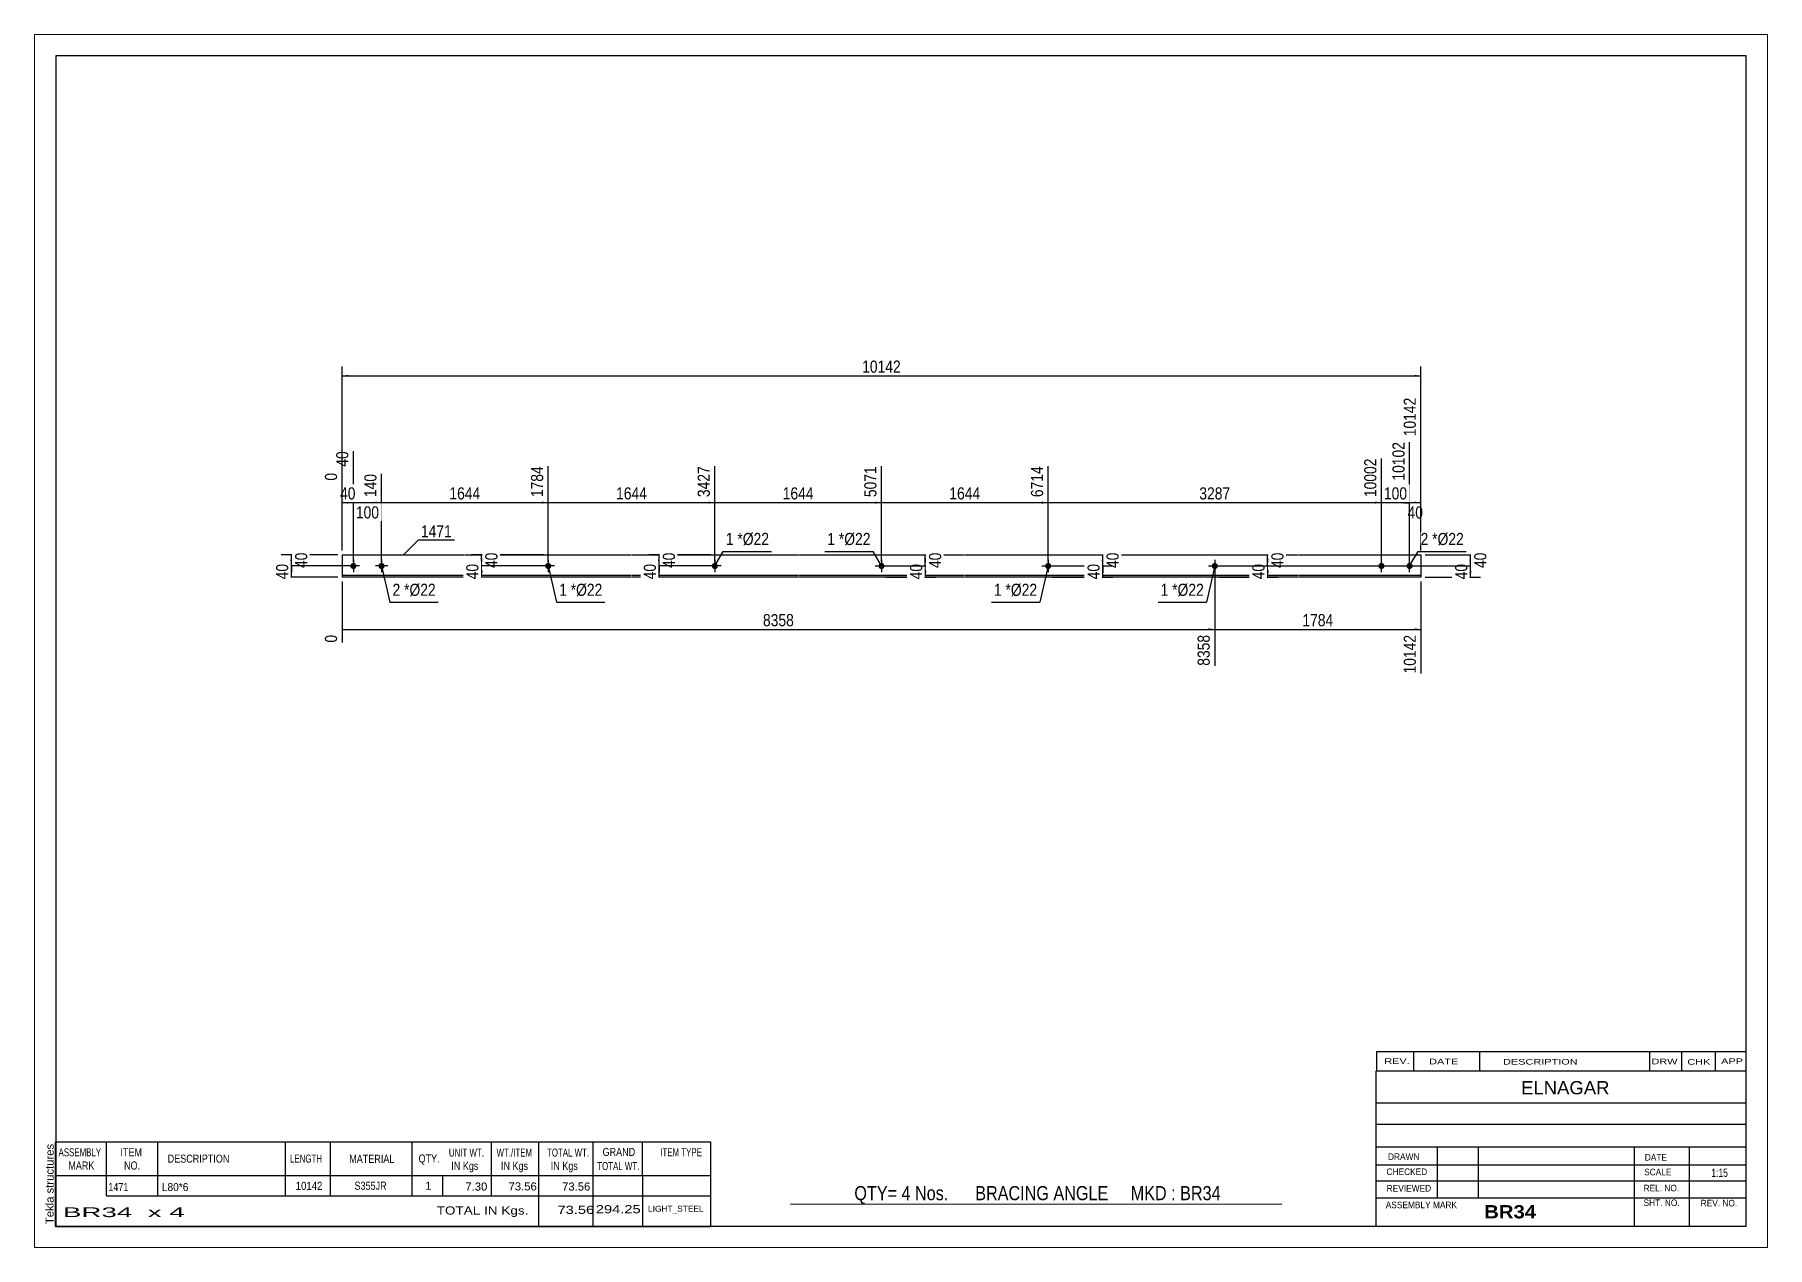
# Paper-space layout 'Layout1' of a CAD drawing. Header units: millimetres. Extents: x 0 to 410, y 0 to 287.
# The model-space entities are those that its viewports show. They can reach past a viewport. Long polylines and large blocks are cut down to what shows.
import ezdxf

# ---------------------------------------------------------------- set-up
doc = ezdxf.new("R2010")
doc.units = ezdxf.units.MM
doc.layers.add('Viewport layer', color=7, linetype='Continuous', plot=False)
doc.styles.add('Arial', font='ARIAL.TTF', dxfattribs={"height": 0.2})
doc.styles.add('Arial Bold', font='ARIALBD.TTF', dxfattribs={"height": 0.2})
doc.styles.add('Arial Narrow', font='ARIALN.TTF', dxfattribs={"height": 0.2})

# ---------------------------------------------------------------- blocks, each defined once
blk = doc.blocks.new('Unknown-629093840-1909')
at = {"color": 5, "linetype": 'Continuous'}
for p, q in [((332.25, 120.75), (-67.75, 120.75)), ((-67.75, 120.75), (-67.75, -156.25)), ((332.25, -156.25), (332.25, 120.75)), ((-67.75, -156.25), (332.25, -156.25))]:
    blk.add_line(p, q, dxfattribs=at)
at = {"color": 174, "linetype": 'Continuous', "style": 'Arial'}
blk.add_text('Tekla structures', height=1.9102, rotation=90, dxfattribs=at).set_placement((-68.25, -155.75))
blk = doc.blocks.new('Bolt-629093840-1280 - 1228')
at = {"linetype": 'Continuous'}
blk.add_hatch(color=3, dxfattribs=at).paths.add_polyline_path([(88.2, -0.73, -1), (88.2, 0.73, -1)])
at = {"color": 3, "linetype": 'Continuous'}
for p, q in [((89.67, 0), (86.73, 0)), ((88.2, 1.47), (88.2, -1.47))]:
    blk.add_line(p, q, dxfattribs=at)
blk = doc.blocks.new('Bolt-629093840-1279 - 1228')
at = {"linetype": 'Continuous'}
blk.add_hatch(color=3, dxfattribs=at).paths.add_polyline_path([(48.77, -0.73, -1), (48.77, 0.73, -1)])
at = {"color": 3, "linetype": 'Continuous'}
for p, q in [((50.23, 0), (47.3, 0)), ((48.77, 1.47), (48.77, -1.47))]:
    blk.add_line(p, q, dxfattribs=at)
blk = doc.blocks.new('Part-629093840-1275 - 1228')
at = {"color": 2, "linetype": 'Continuous'}
for p, q in [((0, 2.67), (0, -2.67)), ((0, 2.67), (29, 2.67)), ((29.1, 2.67), (68.43, 2.67)), ((68.53, 2.67), (107.87, 2.67)), ((107.97, 2.67), (147.3, 2.67)), ((147.4, 2.67), (186.73, 2.67)), ((186.83, 2.67), (226.17, 2.67)), ((226.27, 2.67), (255.27, 2.67)), ((255.27, 2.67), (255.27, -2.67)), ((29, -2.27), (0, -2.27)), ((29, -2.67), (0, -2.67)), ((68.43, -2.27), (29.1, -2.27)), ((68.43, -2.67), (29.1, -2.67)), ((107.87, -2.27), (68.53, -2.27)), ((107.87, -2.67), (68.53, -2.67)), ((147.3, -2.27), (107.97, -2.27)), ((147.3, -2.67), (107.97, -2.67)), ((186.73, -2.27), (147.4, -2.27)), ((186.73, -2.67), (147.4, -2.67)), ((226.17, -2.27), (186.83, -2.27)), ((226.17, -2.67), (186.83, -2.67)), ((255.27, -2.27), (226.27, -2.27)), ((255.27, -2.67), (226.27, -2.67))]:
    blk.add_line(p, q, dxfattribs=at)
blk = doc.blocks.new('Bolt-629093840-1276 - 1228')
at = {"linetype": 'Continuous'}
for points in [[(2.67, -0.73, -1), (2.67, 0.73, -1)], [(9.33, -0.73, -1), (9.33, 0.73, -1)]]:
    blk.add_hatch(color=3, dxfattribs=at).paths.add_polyline_path(points)
at = {"color": 3, "linetype": 'Continuous'}
for p, q in [((4.13, 0), (1.2, 0)), ((2.67, 1.47), (2.67, -1.47)), ((10.8, 0), (7.87, 0)), ((9.33, 1.47), (9.33, -1.47))]:
    blk.add_line(p, q, dxfattribs=at)
blk = doc.blocks.new('Bolt-629093840-1277 - 1228')
at = {"linetype": 'Continuous'}
for points in [[(245.93, 0.73, -1), (245.93, -0.73, -1)], [(252.6, 0.73, -1), (252.6, -0.73, -1)]]:
    blk.add_hatch(color=3, dxfattribs=at).paths.add_polyline_path(points)
at = {"color": 3, "linetype": 'Continuous'}
for p, q in [((244.47, 0), (247.4, 0)), ((245.93, -1.47), (245.93, 1.47)), ((251.13, 0), (254.07, 0)), ((252.6, -1.47), (252.6, 1.47))]:
    blk.add_line(p, q, dxfattribs=at)
blk = doc.blocks.new('Bolt-629093840-1278 - 1228')
at = {"linetype": 'Continuous'}
blk.add_hatch(color=3, dxfattribs=at).paths.add_polyline_path([(127.63, 0.73, -1), (127.63, -0.73, -1)])
at = {"color": 3, "linetype": 'Continuous'}
for p, q in [((126.17, 0), (129.1, 0)), ((127.63, 1.47), (127.63, -1.47))]:
    blk.add_line(p, q, dxfattribs=at)
blk = doc.blocks.new('Bolt-629093840-1281 - 1228')
at = {"linetype": 'Continuous'}
blk.add_hatch(color=3, dxfattribs=at).paths.add_polyline_path([(167.07, 0.73, -1), (167.07, -0.73, -1)])
at = {"color": 3, "linetype": 'Continuous'}
for p, q in [((165.6, 0), (168.53, 0)), ((167.07, 1.47), (167.07, -1.47))]:
    blk.add_line(p, q, dxfattribs=at)
blk = doc.blocks.new('Bolt-629093840-1282 - 1228')
at = {"linetype": 'Continuous'}
blk.add_hatch(color=3, dxfattribs=at).paths.add_polyline_path([(206.5, 0.73, -1), (206.5, -0.73, -1)])
at = {"color": 3, "linetype": 'Continuous'}
for p, q in [((206.5, 1.47), (206.5, -1.47)), ((205.03, 0), (207.97, 0))]:
    blk.add_line(p, q, dxfattribs=at)
blk = doc.blocks.new('StraightDimension-629093840-1344 - 1228')
at = {"linetype": 'Continuous'}
for points in [[(218.75, -1.5), (219, 0), (219.25, -1.5)], [(219.25, -1.17), (219, -2.67), (218.75, -1.17)]]:
    blk.add_hatch(color=7, dxfattribs=at).paths.add_polyline_path(points)
at = {"color": 7, "linetype": 'Continuous'}
for p, q in [((207.5, 0), (221.4, 0)), ((207.5, -2.67), (221.4, -2.67)), ((219, -2.67), (219, 0))]:
    blk.add_line(p, q, dxfattribs=at)
at = {"color": 0}
blk.add_wipeout([(218.85, 1.09), (214.65, 1.09), (214.65, -3.76), (218.85, -3.76)], dxfattribs=at)
at = {"color": 3, "style": 'Arial Narrow'}
blk.add_text('40', height=2.863, rotation=90.0002, dxfattribs=at).set_placement((218.25, -3.16))
blk = doc.blocks.new('StraightDimension-629093840-1392 - 1228')
at = {"linetype": 'Continuous'}
for points in [[(266.75, -1.5), (267, 0), (267.25, -1.5)], [(267.25, -1.17), (267, -2.67), (266.75, -1.17)]]:
    blk.add_hatch(color=7, dxfattribs=at).paths.add_polyline_path(points)
at = {"color": 7, "linetype": 'Continuous'}
for p, q in [((207.5, 0), (269.4, 0)), ((256.27, -2.67), (269.4, -2.67)), ((267, -2.67), (267, 0))]:
    blk.add_line(p, q, dxfattribs=at)
at = {"color": 0}
blk.add_wipeout([(266.85, 1.09), (262.65, 1.09), (262.65, -3.76), (266.85, -3.76)], dxfattribs=at)
at = {"color": 3, "style": 'Arial Narrow'}
blk.add_text('40', height=2.863, rotation=90.0002, dxfattribs=at).set_placement((266.25, -3.16))
blk = doc.blocks.new('StraightDimension-629093840-1334 - 1228')
at = {"linetype": 'Continuous'}
blk.add_hatch(color=7, dxfattribs=at).paths.add_polyline_path([(205, -14.75), (206.5, -15), (205, -15.25)])
at = {"color": 7, "linetype": 'Continuous'}
for p, q in [((0, -3.67), (0, -18.13)), ((206.5, -1), (206.5, -23.61)), ((0, -15), (206.5, -15))]:
    blk.add_line(p, q, dxfattribs=at)
at = {"color": 0}
blk.add_wipeout([(107.51, -14.85), (107.51, -10.65), (98.99, -10.65), (98.99, -14.85)], dxfattribs=at)
at = {"color": 0, "linetype": 'Continuous'}
for points in [[(-0.6, -15.7), (-4.8, -15.7), (-4.8, -18.73), (-0.6, -18.73)], [(205.9, -15.7), (201.7, -15.7), (201.7, -24.21), (205.9, -24.21)]]:
    blk.add_wipeout(points, dxfattribs=at)
at = {"color": 3, "style": 'Arial Narrow'}
blk.add_text('8358', height=2.863, dxfattribs=at).set_placement((99.59, -14.25))
at = {"color": 3, "linetype": 'Continuous', "style": 'Arial Narrow'}
for s, height, p in [('0', 2.86, (-1.2, -18.13)), ('8358', 2.863, (205.3, -23.61))]:
    blk.add_text(s, height=height, rotation=90.0002, dxfattribs=at).set_placement(p)
blk = doc.blocks.new('StraightDimension-629093840-1351 - 1228')
at = {"linetype": 'Continuous'}
for points in [[(179.75, 1.17), (180, 2.67), (180.25, 1.17)], [(180.25, 1.5), (180, 0), (179.75, 1.5)]]:
    blk.add_hatch(color=7, dxfattribs=at).paths.add_polyline_path(points)
at = {"color": 7, "linetype": 'Continuous'}
for p, q in [((168.07, 2.67), (182.25, 2.67)), ((168.07, 0), (182.25, 0)), ((180, 0), (180, 2.67))]:
    blk.add_line(p, q, dxfattribs=at)
at = {"color": 0}
blk.add_wipeout([(184.35, 3.76), (180.15, 3.76), (180.15, -1.09), (184.35, -1.09)], dxfattribs=at)
at = {"color": 3, "style": 'Arial Narrow'}
blk.add_text('40', height=2.863, rotation=90.0002, dxfattribs=at).set_placement((183.75, -0.49))
blk = doc.blocks.new('StraightDimension-629093840-1352 - 1228')
at = {"linetype": 'Continuous'}
for points in [[(179.75, -1.5), (180, 0), (180.25, -1.5)], [(180.25, -1.17), (180, -2.67), (179.75, -1.17)]]:
    blk.add_hatch(color=7, dxfattribs=at).paths.add_polyline_path(points)
at = {"color": 7, "linetype": 'Continuous'}
for p, q in [((168.07, 0), (182.4, 0)), ((180, -2.67), (180, 0)), ((168.07, -2.67), (182.4, -2.67))]:
    blk.add_line(p, q, dxfattribs=at)
at = {"color": 0}
blk.add_wipeout([(179.85, 1.09), (175.65, 1.09), (175.65, -3.76), (179.85, -3.76)], dxfattribs=at)
at = {"color": 3, "style": 'Arial Narrow'}
blk.add_text('40', height=2.863, rotation=90.0002, dxfattribs=at).set_placement((179.25, -3.16))
blk = doc.blocks.new('StraightDimension-629093840-1360 - 1228')
at = {"linetype": 'Continuous'}
for points in [[(137.75, -1.5), (138, 0), (138.25, -1.5)], [(138.25, -1.17), (138, -2.67), (137.75, -1.17)]]:
    blk.add_hatch(color=7, dxfattribs=at).paths.add_polyline_path(points)
at = {"color": 7, "linetype": 'Continuous'}
for p, q in [((128.63, 0), (140.4, 0)), ((138, -2.67), (138, 0)), ((128.63, -2.67), (140.4, -2.67))]:
    blk.add_line(p, q, dxfattribs=at)
at = {"color": 0}
blk.add_wipeout([(137.85, 1.09), (133.65, 1.09), (133.65, -3.76), (137.85, -3.76)], dxfattribs=at)
at = {"color": 3, "style": 'Arial Narrow'}
blk.add_text('40', height=2.863, rotation=90.0002, dxfattribs=at).set_placement((137.25, -3.16))
blk = doc.blocks.new('StraightDimension-629093840-1296 - 1228')
at = {"linetype": 'Continuous'}
blk.add_hatch(color=7, dxfattribs=at).paths.add_polyline_path([(253.77, 15.25), (255.27, 15), (253.77, 14.75)])
at = {"color": 7, "linetype": 'Continuous'}
for p, q in [((255.27, 3.67), (255.27, 39.84)), ((252.6, 1), (252.6, 29.34)), ((252.6, 15), (255.27, 15))]:
    blk.add_line(p, q, dxfattribs=at)
at = {"color": 0, "linetype": 'Continuous'}
blk.add_wipeout([(254.67, 40.44), (250.47, 40.44), (250.47, 30.1), (254.67, 30.1)], dxfattribs=at)
at = {"color": 0}
blk.add_wipeout([(256.36, 10.65), (256.36, 14.85), (251.51, 14.85), (251.51, 10.65)], dxfattribs=at)
at = {"color": 3, "linetype": 'Continuous', "style": 'Arial Narrow'}
blk.add_text('10142', height=2.863, rotation=90.0002, dxfattribs=at).set_placement((254.07, 30.7))
at = {"color": 3, "style": 'Arial Narrow'}
blk.add_text('40', height=2.863, dxfattribs=at).set_placement((252.11, 11.25))
blk = doc.blocks.new('StraightDimension-629093840-1297 - 1228')
at = {"linetype": 'Continuous'}
blk.add_hatch(color=7, dxfattribs=at).paths.add_polyline_path([(251.1, 15.25), (252.6, 15), (251.1, 14.75)])
at = {"color": 7, "linetype": 'Continuous'}
for p, q in [((252.6, 1), (252.6, 29.34)), ((245.93, 1), (245.93, 25.44)), ((245.93, 15), (252.6, 15))]:
    blk.add_line(p, q, dxfattribs=at)
at = {"color": 0}
blk.add_wipeout([(252.61, 15.15), (252.61, 19.35), (245.92, 19.35), (245.92, 15.15)], dxfattribs=at)
at = {"color": 0, "linetype": 'Continuous'}
blk.add_wipeout([(252, 29.94), (247.8, 29.94), (247.8, 19.6), (252, 19.6)], dxfattribs=at)
at = {"color": 3, "linetype": 'Continuous', "style": 'Arial Narrow'}
blk.add_text('10102', height=2.863, rotation=90.0002, dxfattribs=at).set_placement((251.4, 20.2))
at = {"color": 3, "style": 'Arial Narrow'}
blk.add_text('100', height=2.863, dxfattribs=at).set_placement((246.52, 15.75))
blk = doc.blocks.new('StraightDimension-629093840-1298 - 1228')
at = {"linetype": 'Continuous'}
blk.add_hatch(color=7, dxfattribs=at).paths.add_polyline_path([(244.43, 15.25), (245.93, 15), (244.43, 14.75)])
at = {"color": 7, "linetype": 'Continuous'}
for p, q in [((245.93, 1), (245.93, 25.44)), ((167.07, 1), (167.07, 23.61)), ((167.07, 15), (245.93, 15))]:
    blk.add_line(p, q, dxfattribs=at)
at = {"color": 0, "linetype": 'Continuous'}
blk.add_wipeout([(245.33, 26.04), (241.13, 26.04), (241.13, 15.7), (245.33, 15.7)], dxfattribs=at)
at = {"color": 0}
blk.add_wipeout([(210.76, 15.15), (210.76, 19.35), (202.24, 19.35), (202.24, 15.15)], dxfattribs=at)
at = {"color": 3, "linetype": 'Continuous', "style": 'Arial Narrow'}
blk.add_text('10002', height=2.863, rotation=90.0002, dxfattribs=at).set_placement((244.73, 16.3))
at = {"color": 3, "style": 'Arial Narrow'}
blk.add_text('3287', height=2.863, dxfattribs=at).set_placement((202.84, 15.75))
blk = doc.blocks.new('StraightDimension-629093840-1299 - 1228')
at = {"linetype": 'Continuous'}
blk.add_hatch(color=7, dxfattribs=at).paths.add_polyline_path([(165.57, 15.25), (167.07, 15), (165.57, 14.75)])
at = {"color": 7, "linetype": 'Continuous'}
for p, q in [((127.63, 1), (127.63, 23.61)), ((167.07, 1), (167.07, 23.61)), ((127.63, 15), (167.07, 15))]:
    blk.add_line(p, q, dxfattribs=at)
at = {"color": 0, "linetype": 'Continuous'}
blk.add_wipeout([(166.47, 24.21), (162.27, 24.21), (162.27, 15.7), (166.47, 15.7)], dxfattribs=at)
at = {"color": 0}
blk.add_wipeout([(151.61, 15.15), (151.61, 19.35), (143.09, 19.35), (143.09, 15.15)], dxfattribs=at)
at = {"color": 3, "linetype": 'Continuous', "style": 'Arial Narrow'}
blk.add_text('6714', height=2.863, rotation=90.0002, dxfattribs=at).set_placement((165.87, 16.3))
at = {"color": 3, "style": 'Arial Narrow'}
blk.add_text('1644', height=2.863, dxfattribs=at).set_placement((143.69, 15.75))
blk = doc.blocks.new('StraightDimension-629093840-1300 - 1228')
at = {"linetype": 'Continuous'}
blk.add_hatch(color=7, dxfattribs=at).paths.add_polyline_path([(126.13, 15.25), (127.63, 15), (126.13, 14.75)])
at = {"color": 7, "linetype": 'Continuous'}
for p, q in [((88.2, 1), (88.2, 23.61)), ((127.63, 1), (127.63, 23.61)), ((88.2, 15), (127.63, 15))]:
    blk.add_line(p, q, dxfattribs=at)
at = {"color": 0, "linetype": 'Continuous'}
blk.add_wipeout([(127.03, 24.21), (122.83, 24.21), (122.83, 15.7), (127.03, 15.7)], dxfattribs=at)
at = {"color": 0}
blk.add_wipeout([(112.17, 15.15), (112.17, 19.35), (103.66, 19.35), (103.66, 15.15)], dxfattribs=at)
at = {"color": 3, "linetype": 'Continuous', "style": 'Arial Narrow'}
blk.add_text('5071', height=2.863, rotation=90.0002, dxfattribs=at).set_placement((126.43, 16.3))
at = {"color": 3, "style": 'Arial Narrow'}
blk.add_text('1644', height=2.863, dxfattribs=at).set_placement((104.26, 15.75))
blk = doc.blocks.new('StraightDimension-629093840-1301 - 1228')
at = {"linetype": 'Continuous'}
blk.add_hatch(color=7, dxfattribs=at).paths.add_polyline_path([(86.7, 15.25), (88.2, 15), (86.7, 14.75)])
at = {"color": 7, "linetype": 'Continuous'}
for p, q in [((48.77, 1), (48.77, 23.61)), ((88.2, 1), (88.2, 23.61)), ((48.77, 15), (88.2, 15))]:
    blk.add_line(p, q, dxfattribs=at)
at = {"color": 0, "linetype": 'Continuous'}
blk.add_wipeout([(87.6, 24.21), (83.4, 24.21), (83.4, 15.7), (87.6, 15.7)], dxfattribs=at)
at = {"color": 0}
blk.add_wipeout([(72.74, 15.15), (72.74, 19.35), (64.23, 19.35), (64.23, 15.15)], dxfattribs=at)
at = {"color": 3, "linetype": 'Continuous', "style": 'Arial Narrow'}
blk.add_text('3427', height=2.863, rotation=90.0002, dxfattribs=at).set_placement((87, 16.3))
at = {"color": 3, "style": 'Arial Narrow'}
blk.add_text('1644', height=2.863, dxfattribs=at).set_placement((64.83, 15.75))
blk = doc.blocks.new('StraightDimension-629093840-1302 - 1228')
at = {"linetype": 'Continuous'}
blk.add_hatch(color=7, dxfattribs=at).paths.add_polyline_path([(47.27, 15.25), (48.77, 15), (47.27, 14.75)])
at = {"color": 7, "linetype": 'Continuous'}
for p, q in [((9.33, 1), (9.33, 21.78)), ((48.77, 1), (48.77, 23.61)), ((9.33, 15), (48.77, 15))]:
    blk.add_line(p, q, dxfattribs=at)
at = {"color": 0, "linetype": 'Continuous'}
blk.add_wipeout([(48.17, 24.21), (43.97, 24.21), (43.97, 15.7), (48.17, 15.7)], dxfattribs=at)
at = {"color": 0}
blk.add_wipeout([(33.31, 15.15), (33.31, 19.35), (24.79, 19.35), (24.79, 15.15)], dxfattribs=at)
at = {"color": 3, "linetype": 'Continuous', "style": 'Arial Narrow'}
blk.add_text('1784', height=2.863, rotation=90.0002, dxfattribs=at).set_placement((47.57, 16.3))
at = {"color": 3, "style": 'Arial Narrow'}
blk.add_text('1644', height=2.863, dxfattribs=at).set_placement((25.39, 15.75))
blk = doc.blocks.new('StraightDimension-629093840-1367 - 1228')
at = {"linetype": 'Continuous'}
for points in [[(74.75, 1.17), (75, 2.67), (75.25, 1.17)], [(75.25, 1.5), (75, 0), (74.75, 1.5)]]:
    blk.add_hatch(color=7, dxfattribs=at).paths.add_polyline_path(points)
at = {"color": 7, "linetype": 'Continuous'}
for p, q in [((87.2, 2.67), (72.6, 2.67)), ((87.2, 0), (72.6, 0)), ((75, 0), (75, 2.67))]:
    blk.add_line(p, q, dxfattribs=at)
at = {"color": 0}
blk.add_wipeout([(79.35, 3.76), (75.15, 3.76), (75.15, -1.09), (79.35, -1.09)], dxfattribs=at)
at = {"color": 3, "style": 'Arial Narrow'}
blk.add_text('40', height=2.863, rotation=90.0002, dxfattribs=at).set_placement((78.75, -0.49))
blk = doc.blocks.new('StraightDimension-629093840-1303 - 1228')
at = {"linetype": 'Continuous'}
blk.add_hatch(color=7, dxfattribs=at).paths.add_polyline_path([(7.83, 15.25), (9.33, 15), (7.83, 14.75)])
at = {"color": 7, "linetype": 'Continuous'}
for p, q in [((2.67, 1), (2.67, 27.16)), ((9.33, 1), (9.33, 21.78)), ((2.67, 15), (9.33, 15))]:
    blk.add_line(p, q, dxfattribs=at)
at = {"color": 0}
blk.add_wipeout([(9.34, 10.65), (9.34, 14.85), (2.66, 14.85), (2.66, 10.65)], dxfattribs=at)
at = {"color": 0, "linetype": 'Continuous'}
blk.add_wipeout([(8.73, 22.38), (4.53, 22.38), (4.53, 15.7), (8.73, 15.7)], dxfattribs=at)
at = {"color": 3, "linetype": 'Continuous', "style": 'Arial Narrow'}
blk.add_text('140', height=2.863, rotation=90.0002, dxfattribs=at).set_placement((8.13, 16.3))
at = {"color": 3, "style": 'Arial Narrow'}
blk.add_text('100', height=2.863, dxfattribs=at).set_placement((3.26, 11.25))
blk = doc.blocks.new('StraightDimension-629093840-1368 - 1228')
at = {"linetype": 'Continuous'}
for points in [[(74.75, -1.5), (75, 0), (75.25, -1.5)], [(75.25, -1.17), (75, -2.67), (74.75, -1.17)]]:
    blk.add_hatch(color=7, dxfattribs=at).paths.add_polyline_path(points)
at = {"color": 7, "linetype": 'Continuous'}
for p, q in [((87.2, 0), (72.75, 0)), ((75, -2.67), (75, 0)), ((87.2, -2.67), (72.75, -2.67))]:
    blk.add_line(p, q, dxfattribs=at)
at = {"color": 0}
blk.add_wipeout([(74.85, 1.09), (70.65, 1.09), (70.65, -3.76), (74.85, -3.76)], dxfattribs=at)
at = {"color": 3, "style": 'Arial Narrow'}
blk.add_text('40', height=2.863, rotation=90.0002, dxfattribs=at).set_placement((74.25, -3.16))
blk = doc.blocks.new('StraightDimension-629093840-1304 - 1228')
at = {"linetype": 'Continuous'}
blk.add_hatch(color=7, dxfattribs=at).paths.add_polyline_path([(1.17, 15.25), (2.67, 15), (1.17, 14.75)])
at = {"color": 7, "linetype": 'Continuous'}
for p, q in [((2.67, 1), (2.67, 27.16)), ((0, 3.67), (0, 22.03)), ((0, 15), (2.67, 15))]:
    blk.add_line(p, q, dxfattribs=at)
at = {"color": 0, "linetype": 'Continuous'}
blk.add_wipeout([(2.07, 27.76), (-2.13, 27.76), (-2.13, 22.9), (2.07, 22.9)], dxfattribs=at)
at = {"color": 0}
blk.add_wipeout([(3.76, 15.15), (3.76, 19.35), (-1.09, 19.35), (-1.09, 15.15)], dxfattribs=at)
at = {"color": 0, "linetype": 'Continuous'}
blk.add_wipeout([(-0.6, 22.63), (-4.8, 22.63), (-4.8, 19.6), (-0.6, 19.6)], dxfattribs=at)
at = {"color": 3, "linetype": 'Continuous', "style": 'Arial Narrow'}
for s, height, p in [('40', 2.863, (1.47, 23.5)), ('0', 2.86, (-1.2, 20.2))]:
    blk.add_text(s, height=height, rotation=90.0002, dxfattribs=at).set_placement(p)
at = {"color": 3, "style": 'Arial Narrow'}
blk.add_text('40', height=2.863, dxfattribs=at).set_placement((-0.49, 15.75))
blk = doc.blocks.new('StraightDimension-629093840-1333 - 1228')
at = {"linetype": 'Continuous'}
blk.add_hatch(color=7, dxfattribs=at).paths.add_polyline_path([(253.77, -14.75), (255.27, -15), (253.77, -15.25)])
at = {"color": 7, "linetype": 'Continuous'}
for p, q in [((206.5, -1), (206.5, -23.61)), ((255.27, -3.67), (255.27, -25.44)), ((206.5, -15), (255.27, -15))]:
    blk.add_line(p, q, dxfattribs=at)
at = {"color": 0}
blk.add_wipeout([(235.14, -14.85), (235.14, -10.65), (226.63, -10.65), (226.63, -14.85)], dxfattribs=at)
at = {"color": 0, "linetype": 'Continuous'}
blk.add_wipeout([(254.67, -15.7), (250.47, -15.7), (250.47, -26.04), (254.67, -26.04)], dxfattribs=at)
at = {"color": 3, "style": 'Arial Narrow'}
blk.add_text('1784', height=2.863, dxfattribs=at).set_placement((227.23, -14.25))
at = {"color": 3, "linetype": 'Continuous', "style": 'Arial Narrow'}
blk.add_text('10142', height=2.863, rotation=90.0002, dxfattribs=at).set_placement((254.07, -25.44))
blk = doc.blocks.new('StraightDimension-629093840-1343 - 1228')
at = {"linetype": 'Continuous'}
for points in [[(218.75, 1.17), (219, 2.67), (219.25, 1.17)], [(219.25, 1.5), (219, 0), (218.75, 1.5)]]:
    blk.add_hatch(color=7, dxfattribs=at).paths.add_polyline_path(points)
at = {"color": 7, "linetype": 'Continuous'}
for p, q in [((207.5, 2.67), (221.25, 2.67)), ((219, 0), (219, 2.67)), ((207.5, 0), (221.25, 0))]:
    blk.add_line(p, q, dxfattribs=at)
at = {"color": 0}
blk.add_wipeout([(223.35, 3.76), (219.15, 3.76), (219.15, -1.09), (223.35, -1.09)], dxfattribs=at)
at = {"color": 3, "style": 'Arial Narrow'}
blk.add_text('40', height=2.863, rotation=90.0002, dxfattribs=at).set_placement((222.75, -0.49))
blk = doc.blocks.new('StraightDimension-629093840-1359 - 1228')
at = {"linetype": 'Continuous'}
for points in [[(137.75, 1.17), (138, 2.67), (138.25, 1.17)], [(138.25, 1.5), (138, 0), (137.75, 1.5)]]:
    blk.add_hatch(color=7, dxfattribs=at).paths.add_polyline_path(points)
at = {"color": 7, "linetype": 'Continuous'}
for p, q in [((128.63, 2.67), (140.25, 2.67)), ((128.63, 0), (140.25, 0)), ((138, 0), (138, 2.67))]:
    blk.add_line(p, q, dxfattribs=at)
at = {"color": 0}
blk.add_wipeout([(142.35, 3.76), (138.15, 3.76), (138.15, -1.09), (142.35, -1.09)], dxfattribs=at)
at = {"color": 3, "style": 'Arial Narrow'}
blk.add_text('40', height=2.863, rotation=90.0002, dxfattribs=at).set_placement((141.75, -0.49))
blk = doc.blocks.new('StraightDimension-629093840-1375 - 1228')
at = {"linetype": 'Continuous'}
for points in [[(32.75, 1.17), (33, 2.67), (33.25, 1.17)], [(33.25, 1.5), (33, 0), (32.75, 1.5)]]:
    blk.add_hatch(color=7, dxfattribs=at).paths.add_polyline_path(points)
at = {"color": 7, "linetype": 'Continuous'}
for p, q in [((47.77, 2.67), (30.6, 2.67)), ((47.77, 0), (30.6, 0)), ((33, 0), (33, 2.67))]:
    blk.add_line(p, q, dxfattribs=at)
at = {"color": 0}
blk.add_wipeout([(37.35, 3.76), (33.15, 3.76), (33.15, -1.09), (37.35, -1.09)], dxfattribs=at)
at = {"color": 3, "style": 'Arial Narrow'}
blk.add_text('40', height=2.863, rotation=90.0002, dxfattribs=at).set_placement((36.75, -0.49))
blk = doc.blocks.new('StraightDimension-629093840-1376 - 1228')
at = {"linetype": 'Continuous'}
for points in [[(32.75, -1.5), (33, 0), (33.25, -1.5)], [(33.25, -1.17), (33, -2.67), (32.75, -1.17)]]:
    blk.add_hatch(color=7, dxfattribs=at).paths.add_polyline_path(points)
at = {"color": 7, "linetype": 'Continuous'}
for p, q in [((47.77, 0), (30.75, 0)), ((33, -2.67), (33, 0)), ((47.77, -2.67), (30.75, -2.67))]:
    blk.add_line(p, q, dxfattribs=at)
at = {"color": 0}
blk.add_wipeout([(32.85, 1.09), (28.65, 1.09), (28.65, -3.76), (32.85, -3.76)], dxfattribs=at)
at = {"color": 3, "style": 'Arial Narrow'}
blk.add_text('40', height=2.863, rotation=90.0002, dxfattribs=at).set_placement((32.25, -3.16))
blk = doc.blocks.new('StraightDimension-629093840-1383 - 1228')
at = {"linetype": 'Continuous'}
for points in [[(-12.25, 1.17), (-12, 2.67), (-11.75, 1.17)], [(-11.75, 1.5), (-12, 0), (-12.25, 1.5)]]:
    blk.add_hatch(color=7, dxfattribs=at).paths.add_polyline_path(points)
at = {"color": 7, "linetype": 'Continuous'}
for p, q in [((-1, 2.67), (-14.4, 2.67)), ((1.67, 0), (-14.4, 0)), ((-12, 0), (-12, 2.67))]:
    blk.add_line(p, q, dxfattribs=at)
at = {"color": 0}
blk.add_wipeout([(-7.65, 3.76), (-11.85, 3.76), (-11.85, -1.09), (-7.65, -1.09)], dxfattribs=at)
at = {"color": 3, "style": 'Arial Narrow'}
blk.add_text('40', height=2.863, rotation=90.0002, dxfattribs=at).set_placement((-8.25, -0.49))
blk = doc.blocks.new('StraightDimension-629093840-1384 - 1228')
at = {"linetype": 'Continuous'}
for points in [[(-12.25, -1.5), (-12, 0), (-11.75, -1.5)], [(-11.75, -1.17), (-12, -2.67), (-12.25, -1.17)]]:
    blk.add_hatch(color=7, dxfattribs=at).paths.add_polyline_path(points)
at = {"color": 7, "linetype": 'Continuous'}
for p, q in [((1.67, 0), (-14.25, 0)), ((-12, -2.67), (-12, 0)), ((-1, -2.67), (-14.25, -2.67))]:
    blk.add_line(p, q, dxfattribs=at)
at = {"color": 0}
blk.add_wipeout([(-12.15, 1.09), (-16.35, 1.09), (-16.35, -3.76), (-12.15, -3.76)], dxfattribs=at)
at = {"color": 3, "style": 'Arial Narrow'}
blk.add_text('40', height=2.863, rotation=90.0002, dxfattribs=at).set_placement((-12.75, -3.16))
blk = doc.blocks.new('StraightDimension-629093840-1391 - 1228')
at = {"linetype": 'Continuous'}
for points in [[(266.75, 1.17), (267, 2.67), (267.25, 1.17)], [(267.25, 1.5), (267, 0), (266.75, 1.5)]]:
    blk.add_hatch(color=7, dxfattribs=at).paths.add_polyline_path(points)
at = {"color": 7, "linetype": 'Continuous'}
for p, q in [((256.27, 2.67), (269.25, 2.67)), ((267, 0), (267, 2.67)), ((207.5, 0), (269.25, 0))]:
    blk.add_line(p, q, dxfattribs=at)
at = {"color": 0}
blk.add_wipeout([(271.35, 3.76), (267.15, 3.76), (267.15, -1.09), (271.35, -1.09)], dxfattribs=at)
at = {"color": 3, "style": 'Arial Narrow'}
blk.add_text('40', height=2.863, rotation=90.0002, dxfattribs=at).set_placement((270.75, -0.49))
blk = doc.blocks.new('StraightDimension-629093840-1401 - 1228')
at = {"linetype": 'Continuous'}
for points in [[(1.5, 44.75), (0, 45), (1.5, 45.25)], [(253.77, 45.25), (255.27, 45), (253.77, 44.75)]]:
    blk.add_hatch(color=7, dxfattribs=at).paths.add_polyline_path(points)
at = {"color": 7, "linetype": 'Continuous'}
for p, q in [((0, 3.67), (0, 47.25)), ((255.27, 3.67), (255.27, 47.25)), ((0, 45), (255.27, 45))]:
    blk.add_line(p, q, dxfattribs=at)
at = {"color": 0}
blk.add_wipeout([(132.8, 45.15), (132.8, 49.35), (122.46, 49.35), (122.46, 45.15)], dxfattribs=at)
at = {"color": 3, "style": 'Arial Narrow'}
blk.add_text('10142', height=2.863, dxfattribs=at).set_placement((123.06, 45.75))
blk = doc.blocks.new('CBS_BOM-629093840-1944')
at = {"color": 7, "linetype": 'Continuous'}
for p, q in [((-67.78, -144.28), (-67.78, -136.28)), ((-67.78, -136.28), (87.14, -136.28)), ((-55.78, -144.28), (-55.78, -136.28)), ((-43.59, -144.28), (-43.59, -136.28)), ((-13.43, -144.28), (-13.43, -136.28)), ((-2.75, -144.28), (-2.75, -136.28)), ((16.57, -144.28), (16.57, -136.28)), ((35.37, -144.28), (35.37, -136.28)), ((46.58, -144.28), (46.58, -136.28)), ((59.37, -144.28), (59.37, -136.28)), ((71.12, -144.28), (71.12, -136.28)), ((87.14, -136.29), (87.14, -144.27)), ((-67.78, -144.28), (87.14, -144.28)), ((-67.78, -149.08), (-67.78, -144.28)), ((-55.78, -149.08), (-55.78, -144.28)), ((-43.59, -149.08), (-43.59, -144.28)), ((-13.43, -149.08), (-13.43, -144.28)), ((-2.75, -149.08), (-2.75, -144.28)), ((16.57, -149.08), (16.57, -144.28)), ((23.83, -149.08), (23.83, -144.28)), ((35.37, -149.08), (35.37, -144.28)), ((46.58, -149.08), (46.58, -144.28)), ((59.37, -149.08), (59.37, -144.28)), ((71.14, -149.08), (71.14, -144.28)), ((87.14, -144.28), (87.14, -149.08)), ((-67.78, -156.28), (-67.78, -149.1)), ((-55.78, -149.08), (87.14, -149.08)), ((46.58, -156.28), (46.58, -149.1)), ((59.37, -156.28), (59.37, -149.1)), ((71.18, -156.28), (71.18, -149.1)), ((87.14, -149.08), (87.14, -156.28)), ((-67.78, -156.28), (87.14, -156.28))]:
    blk.add_line(p, q, dxfattribs=at)
at = {"color": 3, "linetype": 'Continuous', "style": 'Arial'}
for s, height, width, p in [('ASSEMBLY', 1.91, 0.7, (-67.1, -139.71)), ('ITEM', 1.91, 0.8, (-52.45, -139.71)), ('DESCRIPTION', 1.9102, 0.8, (-41.27, -141.21)), ('LENGTH', 1.91, 0.7, (-12.32, -141.21)), ('MATERIAL', 1.91, 0.8, (1.7, -141.26)), ('QTY.', 1.91, 0.8, (18.09, -141.18)), ('UNIT WT.', 1.91, 0.7, (25.26, -139.78)), ('WT./ITEM', 1.91, 0.7, (36.55, -139.78)), ('TOTAL WT.', 1.91, 0.7, (48.49, -139.78)), ('GRAND', 1.91, 0.8, (61.64, -139.62)), ('ITEM TYPE', 1.91, 0.7, (75.28, -139.7)), ('MARK', 1.91, 0.8, (-64.78, -142.84)), ('NO.', 1.91, 0.8, (-51.6, -142.84)), ('IN Kgs', 1.91, 0.8, (25.84, -142.92)), ('IN Kgs', 1.91, 0.8, (37.59, -142.92)), ('IN Kgs', 1.91, 0.8, (49.38, -142.92)), ('TOTAL WT.', 1.91, 0.7, (60.38, -142.96))]:
    blk.add_text(s, height=height, dxfattribs=dict(at, width=width)).set_placement(p)
at = {"color": 7, "linetype": 'Continuous', "style": 'Arial'}
for s, width, p in [('1471', 0.8, (-55.32, -147.93)), ('L80*6', 0.9, (-42.65, -147.93)), ('10142', 0.85, (-10.97, -147.65)), ('S355JR', 0.8, (2.94, -147.62))]:
    blk.add_text(s, height=1.91, dxfattribs=dict(at, width=width)).set_placement(p)
for s, p in [('1', (19.66, -147.62)), ('7.30', (29.17, -147.81)), ('73.56', (39.39, -147.78)), ('73.56', (52.06, -147.81))]:
    blk.add_text(s, height=1.91, dxfattribs=at).set_placement(p)
at = {"color": 6, "linetype": 'Continuous', "style": 'Arial'}
for s, height, width, p in [('TOTAL IN Kgs.', 1.9102, 1.2, (22.38, -153.48)), ('73.56', 1.91, 1.3, (50.97, -153.33)), ('294.25', 1.91, 1.3, (60.04, -153.17)), ('BR34  x 4', 2.292, 2.05, (-66.06, -154.09))]:
    blk.add_text(s, height=height, dxfattribs=dict(at, width=width)).set_placement(p)
blk.add_text('LIGHT_STEEL', height=1.4135, dxfattribs=at).set_placement((72.39, -152.83))
blk = doc.blocks.new('CBS_CALLOFF-629093840-1945')
at = {"color": 7, "linetype": 'Continuous'}
blk.add_line((106.13, -150.98), (222.36, -151), dxfattribs=at)
at = {"color": 3, "linetype": 'Continuous', "style": 'Arial Narrow'}
blk.add_text('QTY= 4 Nos.      BRACING ANGLE     MKD : BR34', height=3.3405, dxfattribs=at).set_placement((121.21, -150.09))
blk = doc.blocks.new('CBS_NAME_BLOG-629093840-1946')
at = {"color": 7, "linetype": 'Continuous'}
for p, q in [((244.66, -119.5), (332.18, -119.5)), ((244.66, -156.21), (244.66, -119.5)), ((244.66, -127.04), (332.18, -127.04)), ((244.73, -132.09), (332.25, -132.09)), ((244.66, -137.46), (332.18, -137.46)), ((259.18, -149.57), (259.18, -137.47)), ((268.87, -149.54), (268.87, -137.47)), ((305.78, -156.21), (305.78, -137.48)), ((318.83, -156.21), (318.83, -137.47)), ((244.67, -141.76), (332.25, -141.74)), ((244.66, -145.51), (332.18, -145.51)), ((244.66, -149.55), (332.18, -149.55)), ((244.66, -156.25), (332.25, -156.25))]:
    blk.add_line(p, q, dxfattribs=at)
at = {"color": 3, "linetype": 'Continuous', "style": 'Arial'}
blk.add_text('ELNAGAR', height=3.133, dxfattribs=at).set_placement((278.98, -125.03))
at = {"color": 3, "linetype": 'Continuous'}
for s, height, style, width, p in [('DRAWN', 1.566, 'Arial', 0.9, (247.49, -140.57)), ('DATE', 1.566, 'Arial', 0.9, (308.25, -140.73)), ('CHECKED', 1.566, 'Arial', 0.9, (247.14, -144.14)), ('SCALE', 1.566, 'Arial', 0.9, (308.1, -144.21)), ('1:15', 1.957, 'Arial Narrow', 0.9, (323.99, -144.57)), ('REVIEWED', 1.566, 'Arial', 0.9, (247.18, -148.06)), ('REL. NO.', 1.566, 'Arial', 0.9, (307.96, -148.01)), ('ASSEMBLY MARK', 1.5663, 'Arial', 0.9, (246.96, -151.99)), ('BR34', 3.131, 'Arial Bold', 1.1, (270.24, -154.39)), ('SHT. NO.', 1.566, 'Arial', 0.9, (307.96, -151.48)), ('REV. NO.', 1.566, 'Arial', 0.9, (321.48, -151.57))]:
    blk.add_text(s, height=height, dxfattribs=dict(at, style=style, width=width)).set_placement(p)
blk = doc.blocks.new('CBS_REVISION-629093840-1947')
at = {"color": 7, "linetype": 'Continuous'}
for p, q in [((244.74, -114.87), (332.24, -114.87)), ((244.74, -114.87), (244.74, -119.5)), ((253.54, -114.87), (253.54, -119.5)), ((269.13, -114.87), (269.13, -119.44)), ((309.39, -114.87), (309.39, -119.5)), ((316.93, -114.87), (316.93, -119.5)), ((324.88, -114.87), (324.88, -119.5)), ((244.74, -119.5), (332.24, -119.5))]:
    blk.add_line(p, q, dxfattribs=at)
at = {"color": 7, "style": 'Arial Narrow', "width": 1.7}
for s, height, p in [('REV.', 1.326, (246.6, -117.82)), ('DATE', 1.326, (257.23, -117.94)), ('DESCRIPTION', 1.3257, (274.71, -117.99)), ('DRW', 1.326, (309.82, -117.93)), ('CHK', 1.326, (318.31, -118.02)), ('APP', 1.326, (326.31, -117.87))]:
    blk.add_text(s, height=height, dxfattribs=at).set_placement(p)
blk = doc.blocks.new('Mark-629093840-1404 - 1228')
at = {"color": 0}
blk.add_wipeout([(25.96, 6.77), (25.96, 9.77), (18.65, 9.77), (18.65, 6.77)], dxfattribs=at)
blk.add_wipeout([(25.96, 6.77), (25.96, 9.77), (18.65, 9.77), (18.65, 6.77)], dxfattribs=at)
at = {"color": 7, "linetype": 'Continuous'}
for p, q in [((14.52, 2.63), (18.05, 6.17)), ((18.05, 6.17), (26.56, 6.17))]:
    blk.add_line(p, q, dxfattribs=at)
at = {"color": 3, "style": 'Arial Narrow'}
blk.add_text('1471', height=2.863, dxfattribs=at).set_placement((18.65, 6.77))
blk = doc.blocks.new('Mark-629093840-1413 - 1228')
at = {"color": 0}
blk.add_wipeout([(13.76, -7.06), (13.76, -4.06), (11.93, -4.06), (11.93, -7.06)], dxfattribs=at)
blk.add_wipeout([(13.76, -7.06), (13.76, -4.06), (11.93, -4.06), (11.93, -7.06)], dxfattribs=at)
at = {"color": 7, "linetype": 'Continuous'}
blk.add_line((9.33, 0), (11.33, -8.56), dxfattribs=at)
at = {"color": 0}
blk.add_wipeout([(15.94, -7.06), (15.94, -4.06), (14.66, -4.06), (14.66, -7.06)], dxfattribs=at)
blk.add_wipeout([(15.94, -7.06), (15.94, -4.06), (14.66, -4.06), (14.66, -7.06)], dxfattribs=at)
at = {"color": 3, "style": 'Arial Narrow'}
blk.add_text('2', height=2.86, dxfattribs=at).set_placement((11.93, -7.06))
at = {"color": 0}
blk.add_wipeout([(22.15, -7.06), (22.15, -4.06), (15.94, -4.06), (15.94, -7.06)], dxfattribs=at)
blk.add_wipeout([(22.15, -7.06), (22.15, -4.06), (15.94, -4.06), (15.94, -7.06)], dxfattribs=at)
at = {"color": 7, "linetype": 'Continuous'}
blk.add_line((11.33, -8.56), (22.75, -8.56), dxfattribs=at)
at = {"color": 3, "style": 'Arial Narrow'}
for s, height, p in [('Ø22', 2.863, (15.94, -7.06)), ('*', 2.86, (14.66, -7.06))]:
    blk.add_text(s, height=height, dxfattribs=at).set_placement(p)
blk = doc.blocks.new('Mark-629093840-1414 - 1228')
at = {"color": 0}
blk.add_wipeout([(257.03, 4.96), (257.03, 7.96), (255.2, 7.96), (255.2, 4.96)], dxfattribs=at)
blk.add_wipeout([(257.03, 4.96), (257.03, 7.96), (255.2, 7.96), (255.2, 4.96)], dxfattribs=at)
at = {"color": 7, "linetype": 'Continuous'}
blk.add_line((252.6, 0), (254.6, 3.46), dxfattribs=at)
at = {"color": 0}
blk.add_wipeout([(259.21, 4.96), (259.21, 7.96), (257.93, 7.96), (257.93, 4.96)], dxfattribs=at)
blk.add_wipeout([(259.21, 4.96), (259.21, 7.96), (257.93, 7.96), (257.93, 4.96)], dxfattribs=at)
at = {"color": 3, "style": 'Arial Narrow'}
blk.add_text('2', height=2.86, dxfattribs=at).set_placement((255.2, 4.96))
at = {"color": 0}
blk.add_wipeout([(265.42, 4.96), (265.42, 7.96), (259.21, 7.96), (259.21, 4.96)], dxfattribs=at)
blk.add_wipeout([(265.42, 4.96), (265.42, 7.96), (259.21, 7.96), (259.21, 4.96)], dxfattribs=at)
at = {"color": 7, "linetype": 'Continuous'}
blk.add_line((254.6, 3.46), (266.02, 3.46), dxfattribs=at)
at = {"color": 3, "style": 'Arial Narrow'}
for s, height, p in [('*', 2.86, (257.93, 4.96)), ('Ø22', 2.863, (259.21, 4.96))]:
    blk.add_text(s, height=height, dxfattribs=at).set_placement(p)
blk = doc.blocks.new('Mark-629093840-1415 - 1228')
at = {"color": 0}
blk.add_wipeout([(116.64, 4.96), (116.64, 7.96), (114.81, 7.96), (114.81, 4.96)], dxfattribs=at)
blk.add_wipeout([(116.64, 4.96), (116.64, 7.96), (114.81, 7.96), (114.81, 4.96)], dxfattribs=at)
blk.add_wipeout([(118.82, 4.96), (118.82, 7.96), (117.54, 7.96), (117.54, 4.96)], dxfattribs=at)
blk.add_wipeout([(118.82, 4.96), (118.82, 7.96), (117.54, 7.96), (117.54, 4.96)], dxfattribs=at)
at = {"color": 3, "style": 'Arial Narrow'}
blk.add_text('1', height=2.86, dxfattribs=at).set_placement((114.81, 4.96))
at = {"color": 0}
blk.add_wipeout([(125.03, 4.96), (125.03, 7.96), (118.82, 7.96), (118.82, 4.96)], dxfattribs=at)
blk.add_wipeout([(125.03, 4.96), (125.03, 7.96), (118.82, 7.96), (118.82, 4.96)], dxfattribs=at)
at = {"color": 7, "linetype": 'Continuous'}
for p in [(114.21, 3.46), (127.63, 0)]:
    blk.add_line(p, (125.63, 3.46), dxfattribs=at)
at = {"color": 3, "style": 'Arial Narrow'}
for s, height, p in [('*', 2.86, (117.54, 4.96)), ('Ø22', 2.863, (118.82, 4.96))]:
    blk.add_text(s, height=height, dxfattribs=at).set_placement(p)
blk = doc.blocks.new('Mark-629093840-1416 - 1228')
at = {"color": 0}
blk.add_wipeout([(53.19, -7.06), (53.19, -4.06), (51.37, -4.06), (51.37, -7.06)], dxfattribs=at)
blk.add_wipeout([(53.19, -7.06), (53.19, -4.06), (51.37, -4.06), (51.37, -7.06)], dxfattribs=at)
at = {"color": 7, "linetype": 'Continuous'}
blk.add_line((48.77, 0), (50.77, -8.56), dxfattribs=at)
at = {"color": 0}
blk.add_wipeout([(55.37, -7.06), (55.37, -4.06), (54.09, -4.06), (54.09, -7.06)], dxfattribs=at)
blk.add_wipeout([(55.37, -7.06), (55.37, -4.06), (54.09, -4.06), (54.09, -7.06)], dxfattribs=at)
at = {"color": 3, "style": 'Arial Narrow'}
blk.add_text('1', height=2.86, dxfattribs=at).set_placement((51.37, -7.06))
at = {"color": 0}
blk.add_wipeout([(61.59, -7.06), (61.59, -4.06), (55.37, -4.06), (55.37, -7.06)], dxfattribs=at)
blk.add_wipeout([(61.59, -7.06), (61.59, -4.06), (55.37, -4.06), (55.37, -7.06)], dxfattribs=at)
at = {"color": 7, "linetype": 'Continuous'}
blk.add_line((50.77, -8.56), (62.19, -8.56), dxfattribs=at)
at = {"color": 3, "style": 'Arial Narrow'}
for s, height, p in [('Ø22', 2.863, (55.37, -7.06)), ('*', 2.86, (54.09, -7.06))]:
    blk.add_text(s, height=height, dxfattribs=at).set_placement(p)
blk = doc.blocks.new('Mark-629093840-1417 - 1228')
at = {"color": 0}
blk.add_wipeout([(92.63, 4.96), (92.63, 7.96), (90.8, 7.96), (90.8, 4.96)], dxfattribs=at)
blk.add_wipeout([(92.63, 4.96), (92.63, 7.96), (90.8, 7.96), (90.8, 4.96)], dxfattribs=at)
at = {"color": 7, "linetype": 'Continuous'}
blk.add_line((88.2, 0), (90.2, 3.46), dxfattribs=at)
at = {"color": 0}
blk.add_wipeout([(94.81, 4.96), (94.81, 7.96), (93.53, 7.96), (93.53, 4.96)], dxfattribs=at)
blk.add_wipeout([(94.81, 4.96), (94.81, 7.96), (93.53, 7.96), (93.53, 4.96)], dxfattribs=at)
at = {"color": 3, "style": 'Arial Narrow'}
blk.add_text('1', height=2.86, dxfattribs=at).set_placement((90.8, 4.96))
at = {"color": 0}
blk.add_wipeout([(101.02, 4.96), (101.02, 7.96), (94.81, 7.96), (94.81, 4.96)], dxfattribs=at)
blk.add_wipeout([(101.02, 4.96), (101.02, 7.96), (94.81, 7.96), (94.81, 4.96)], dxfattribs=at)
at = {"color": 7, "linetype": 'Continuous'}
blk.add_line((90.2, 3.46), (101.62, 3.46), dxfattribs=at)
at = {"color": 3, "style": 'Arial Narrow'}
for s, height, p in [('*', 2.86, (93.53, 4.96)), ('Ø22', 2.863, (94.81, 4.96))]:
    blk.add_text(s, height=height, dxfattribs=at).set_placement(p)
blk = doc.blocks.new('Mark-629093840-1418 - 1228')
at = {"color": 0}
blk.add_wipeout([(156.08, -7.06), (156.08, -4.06), (154.25, -4.06), (154.25, -7.06)], dxfattribs=at)
blk.add_wipeout([(156.08, -7.06), (156.08, -4.06), (154.25, -4.06), (154.25, -7.06)], dxfattribs=at)
blk.add_wipeout([(158.25, -7.06), (158.25, -4.06), (156.98, -4.06), (156.98, -7.06)], dxfattribs=at)
blk.add_wipeout([(158.25, -7.06), (158.25, -4.06), (156.98, -4.06), (156.98, -7.06)], dxfattribs=at)
at = {"color": 3, "style": 'Arial Narrow'}
blk.add_text('1', height=2.86, dxfattribs=at).set_placement((154.25, -7.06))
at = {"color": 0}
blk.add_wipeout([(164.47, -7.06), (164.47, -4.06), (158.25, -4.06), (158.25, -7.06)], dxfattribs=at)
blk.add_wipeout([(164.47, -7.06), (164.47, -4.06), (158.25, -4.06), (158.25, -7.06)], dxfattribs=at)
at = {"color": 7, "linetype": 'Continuous'}
for p in [(167.07, 0), (153.65, -8.56)]:
    blk.add_line(p, (165.07, -8.56), dxfattribs=at)
at = {"color": 3, "style": 'Arial Narrow'}
for s, height, p in [('Ø22', 2.863, (158.25, -7.06)), ('*', 2.86, (156.98, -7.06))]:
    blk.add_text(s, height=height, dxfattribs=at).set_placement(p)
blk = doc.blocks.new('Mark-629093840-1419 - 1228')
at = {"color": 0}
blk.add_wipeout([(195.51, -7.06), (195.51, -4.06), (193.68, -4.06), (193.68, -7.06)], dxfattribs=at)
blk.add_wipeout([(195.51, -7.06), (195.51, -4.06), (193.68, -4.06), (193.68, -7.06)], dxfattribs=at)
blk.add_wipeout([(197.69, -7.06), (197.69, -4.06), (196.41, -4.06), (196.41, -7.06)], dxfattribs=at)
blk.add_wipeout([(197.69, -7.06), (197.69, -4.06), (196.41, -4.06), (196.41, -7.06)], dxfattribs=at)
at = {"color": 3, "style": 'Arial Narrow'}
blk.add_text('1', height=2.86, dxfattribs=at).set_placement((193.68, -7.06))
at = {"color": 0}
blk.add_wipeout([(203.9, -7.06), (203.9, -4.06), (197.69, -4.06), (197.69, -7.06)], dxfattribs=at)
blk.add_wipeout([(203.9, -7.06), (203.9, -4.06), (197.69, -4.06), (197.69, -7.06)], dxfattribs=at)
at = {"color": 7, "linetype": 'Continuous'}
for p in [(206.5, 0), (193.08, -8.56)]:
    blk.add_line(p, (204.5, -8.56), dxfattribs=at)
at = {"color": 3, "style": 'Arial Narrow'}
for s, height, p in [('Ø22', 2.863, (197.69, -7.06)), ('*', 2.86, (196.41, -7.06))]:
    blk.add_text(s, height=height, dxfattribs=at).set_placement(p)

msp = doc.modelspace()

# ---------------------------------------------------------------- block references
for name in ['Unknown-629093840-1909', 'Part-629093840-1275 - 1228', 'Bolt-629093840-1276 - 1228', 'Bolt-629093840-1279 - 1228', 'Bolt-629093840-1280 - 1228', 'Bolt-629093840-1278 - 1228', 'Bolt-629093840-1281 - 1228', 'Bolt-629093840-1282 - 1228', 'Bolt-629093840-1277 - 1228', 'CBS_REVISION-629093840-1947', 'CBS_NAME_BLOG-629093840-1946', 'CBS_BOM-629093840-1944', 'CBS_CALLOFF-629093840-1945']:
    msp.add_blockref(name, (0, 0))

# ---------------------------------------------------------------- next in the draw order: block references
msp.add_blockref('StraightDimension-629093840-1344 - 1228', (0, 0))

# ---------------------------------------------------------------- next in the draw order: block references
msp.add_blockref('StraightDimension-629093840-1392 - 1228', (0, 0))

# ---------------------------------------------------------------- next in the draw order: block references
for name in ['StraightDimension-629093840-1296 - 1228', 'StraightDimension-629093840-1334 - 1228']:
    msp.add_blockref(name, (0, 0))

# ---------------------------------------------------------------- next in the draw order: block references
for name in ['StraightDimension-629093840-1297 - 1228', 'StraightDimension-629093840-1360 - 1228', 'StraightDimension-629093840-1351 - 1228']:
    msp.add_blockref(name, (0, 0))

# ---------------------------------------------------------------- next in the draw order: block references
msp.add_blockref('StraightDimension-629093840-1352 - 1228', (0, 0))

# ---------------------------------------------------------------- next in the draw order: block references
msp.add_blockref('StraightDimension-629093840-1298 - 1228', (0, 0))

# ---------------------------------------------------------------- next in the draw order: block references
for name in ['StraightDimension-629093840-1299 - 1228', 'StraightDimension-629093840-1333 - 1228']:
    msp.add_blockref(name, (0, 0))

# ---------------------------------------------------------------- next in the draw order: block references
for name in ['StraightDimension-629093840-1300 - 1228', 'Mark-629093840-1418 - 1228', 'StraightDimension-629093840-1343 - 1228']:
    msp.add_blockref(name, (0, 0))

# ---------------------------------------------------------------- next in the draw order: block references
for name in ['StraightDimension-629093840-1301 - 1228', 'StraightDimension-629093840-1359 - 1228', 'StraightDimension-629093840-1391 - 1228']:
    msp.add_blockref(name, (0, 0))

# ---------------------------------------------------------------- next in the draw order: block references
for name in ['StraightDimension-629093840-1302 - 1228', 'StraightDimension-629093840-1367 - 1228', 'Mark-629093840-1419 - 1228']:
    msp.add_blockref(name, (0, 0))

# ---------------------------------------------------------------- next in the draw order: block references
for name in ['StraightDimension-629093840-1303 - 1228', 'StraightDimension-629093840-1375 - 1228', 'StraightDimension-629093840-1368 - 1228']:
    msp.add_blockref(name, (0, 0))

# ---------------------------------------------------------------- next in the draw order: block references
for name in ['StraightDimension-629093840-1304 - 1228', 'Mark-629093840-1413 - 1228', 'StraightDimension-629093840-1376 - 1228']:
    msp.add_blockref(name, (0, 0))

# ---------------------------------------------------------------- next in the draw order: block references
for name in ['StraightDimension-629093840-1383 - 1228', 'Mark-629093840-1416 - 1228']:
    msp.add_blockref(name, (0, 0))

# ---------------------------------------------------------------- next in the draw order: block references
for name in ['StraightDimension-629093840-1401 - 1228', 'StraightDimension-629093840-1384 - 1228']:
    msp.add_blockref(name, (0, 0))

# ---------------------------------------------------------------- next in the draw order: block references
for name in ['Mark-629093840-1404 - 1228', 'Mark-629093840-1417 - 1228', 'Mark-629093840-1415 - 1228', 'Mark-629093840-1414 - 1228']:
    msp.add_blockref(name, (0, 0))

psp = doc.layouts.get("Layout1")

# ---------------------------------------------------------------- viewports
at = {"layer": 'Viewport layer', "view_target_point": (132.25, -17.75)}
psp.add_viewport(center=(205, 143.5), size=(410, 287), view_center_point=(0, 0), view_height=287, dxfattribs=at)

doc.saveas('drawing.dxf')
